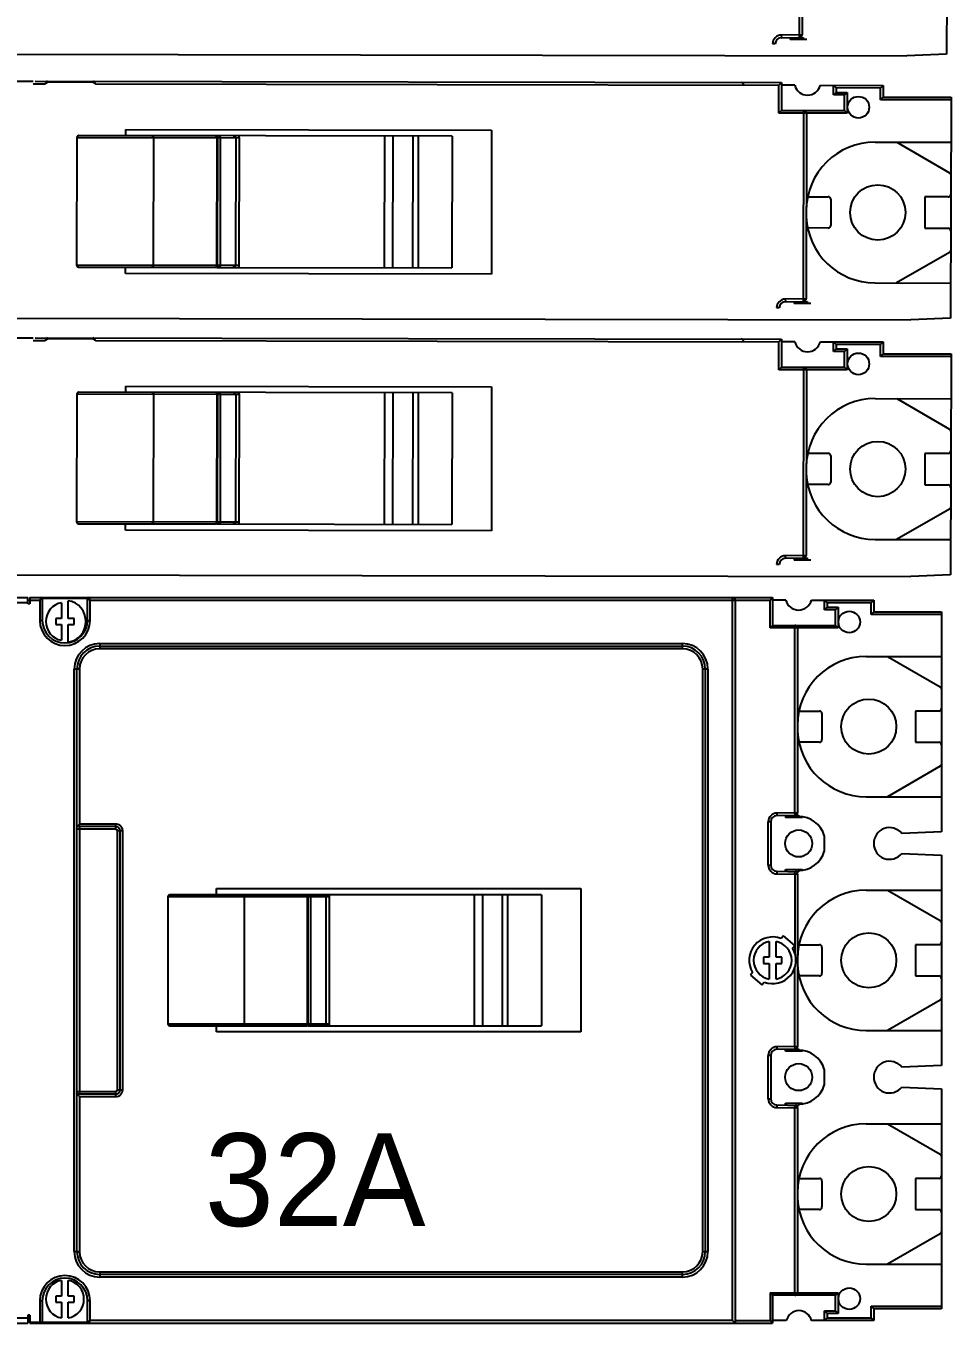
# Model space of a CAD drawing. Extents: x -4780 to 4154, y -1673 to 3208.
# Drawn here: x 3151.5 to 3275.3, y 2276.9 to 2450.5 of the extents above; entities that cross this region are included whole.
import ezdxf

# ---------------------------------------------------------------- set-up
doc = ezdxf.new("R2010")
doc.units = 0
doc.header["$MEASUREMENT"] = 0
doc.layers.add('Unifilar', color=255, linetype='Continuous')
doc.styles.add('PADRÃO', font='', dxfattribs={"height": 0.2})
doc.styles.get('PADRÃO').set_extended_font_data('AvantGarde Bk BT')

msp = doc.modelspace()

# ---------------------------------------------------------------- linework, layer by layer
at = {"color": 7, "linetype": 'Continuous'}
for p, q in [((3274.776, 2476.329), (3274.722, 2446.752)), ((3255.032, 2449.352), (3255.079, 2474.549)), ((3255.427, 2474.199), (3255.381, 2449.351)), ((3251.782, 2448.129), (3251.433, 2448.129)), ((3255.032, 2449.352), (3252.602, 2449.314)), ((3252.602, 2449.314), (3252.607, 2448.965)), ((3252.607, 2448.965), (3255.52, 2449.011)), ((3253.774, 2448.983), (3253.774, 2448.711)), ((3256.02, 2448.707), (3253.774, 2448.711)), ((3255.032, 2449.352), (3255.381, 2449.351)), ((3255.038, 2449.003), (3255.032, 2449.352)), ((3255.52, 2449.011), (3255.52, 2448.838)), ((3274.722, 2446.752), (3269.384, 2446.542)), ((3119.996, 2443.199), (3152.471, 2443.139)), ((3152.47, 2442.79), (3154.076, 2442.787)), ((3152.75, 2443.139), (3252.619, 2442.954)), ((3154.287, 2443.136), (3154.076, 2442.787)), ((3154.426, 2442.996), (3154.076, 2442.787)), ((3160.502, 2442.985), (3154.426, 2442.996)), ((3160.851, 2442.774), (3160.642, 2443.124)), ((3160.851, 2442.774), (3252.269, 2442.605)), ((3252.269, 2442.605), (3252.619, 2442.954)), ((3252.619, 2442.954), (3252.612, 2439.218)), ((3252.262, 2438.869), (3252.269, 2442.605)), ((3254.388, 2442.601), (3252.618, 2442.605)), ((3257.832, 2442.595), (3266.237, 2442.58)), ((3259.6, 2441.3), (3259.602, 2442.592)), ((3259.95, 2441.648), (3259.6, 2441.3)), ((3261.067, 2441.297), (3259.6, 2441.3)), ((3259.602, 2442.592), (3259.951, 2442.242)), ((3259.951, 2442.242), (3259.95, 2441.648)), ((3259.95, 2441.648), (3261.416, 2441.646)), ((3265.887, 2442.231), (3259.951, 2442.242)), ((3261.063, 2439.202), (3261.067, 2441.297)), ((3261.416, 2441.646), (3261.067, 2441.297)), ((3261.416, 2441.646), (3261.411, 2438.852)), ((3265.884, 2440.66), (3265.887, 2442.231)), ((3265.884, 2440.66), (3266.234, 2441.008)), ((3265.887, 2442.231), (3266.237, 2442.58)), ((3266.237, 2442.58), (3266.234, 2441.008)), ((3266.234, 2441.008), (3275.313, 2440.991)), ((3275.313, 2440.991), (3275.258, 2411.415)), ((3252.262, 2438.869), (3252.612, 2439.218)), ((3252.612, 2439.218), (3261.063, 2439.202)), ((3255.569, 2414.015), (3255.615, 2439.212)), ((3261.411, 2438.852), (3261.063, 2439.202)), ((3275.312, 2440.642), (3265.884, 2440.66)), ((3261.411, 2438.852), (3252.262, 2438.869)), ((3255.964, 2438.862), (3255.918, 2414.014)), ((3208.553, 2435.766), (3158.606, 2435.858)), ((3164.889, 2435.846), (3164.89, 2436.685)), ((3164.89, 2436.685), (3213.842, 2436.594)), ((3177.005, 2435.761), (3177.005, 2435.82)), ((3199.499, 2435.782), (3199.466, 2418.183)), ((3200.633, 2418.181), (3200.666, 2435.78)), ((3203.299, 2435.775), (3203.266, 2418.176)), ((3204.034, 2418.175), (3204.066, 2435.774)), ((3208.553, 2435.766), (3208.52, 2418.166)), ((3213.842, 2436.594), (3213.806, 2417.319)), ((3158.326, 2435.579), (3158.295, 2418.539)), ((3177.096, 2435.545), (3158.326, 2435.579)), ((3168.597, 2418.52), (3168.629, 2435.56)), ((3177.065, 2418.504), (3177.096, 2435.545)), ((3177.16, 2418.504), (3177.191, 2435.544)), ((3180.085, 2435.539), (3177.191, 2435.544)), ((3177.541, 2418.503), (3177.572, 2435.544)), ((3179.592, 2435.54), (3179.56, 2418.499)), ((3180.054, 2418.498), (3180.085, 2435.539)), ((3265.176, 2435.004), (3275.302, 2434.985)), ((3268.044, 2434.999), (3275.12, 2430.896)), ((3256.157, 2427.688), (3258.876, 2427.683)), ((3259.225, 2427.333), (3259.218, 2423.841)), ((3271.796, 2427.659), (3271.789, 2423.468)), ((3274.939, 2427.653), (3271.796, 2427.659)), ((3258.869, 2423.492), (3256.166, 2423.497)), ((3271.789, 2423.468), (3274.931, 2423.463)), ((3275.1, 2420.219), (3268.009, 2416.142)), ((3158.295, 2418.539), (3177.065, 2418.504)), ((3177.16, 2418.504), (3180.054, 2418.498)), ((3158.574, 2418.259), (3176.973, 2418.225)), ((3164.855, 2417.409), (3164.856, 2418.247)), ((3213.806, 2417.319), (3164.855, 2417.409)), ((3176.973, 2418.229), (3176.973, 2418.288)), ((3177.058, 2418.225), (3208.52, 2418.166)), ((3265.14, 2416.148), (3275.267, 2416.129)), ((3255.569, 2414.015), (3253.138, 2413.977)), ((3253.138, 2413.977), (3253.144, 2413.628)), ((3253.144, 2413.628), (3256.057, 2413.673)), ((3254.311, 2413.646), (3254.31, 2413.374)), ((3256.557, 2413.37), (3254.31, 2413.374)), ((3255.569, 2414.015), (3255.918, 2414.014)), ((3255.574, 2413.666), (3255.569, 2414.015)), ((3256.057, 2413.673), (3256.057, 2413.501)), ((3252.319, 2412.791), (3251.97, 2412.792)), ((3275.258, 2411.415), (3269.92, 2411.205)), ((3119.996, 2408.857), (3152.471, 2408.797)), ((3152.47, 2408.448), (3154.076, 2408.445)), ((3152.75, 2408.797), (3252.619, 2408.612)), ((3154.287, 2408.794), (3154.076, 2408.445)), ((3154.426, 2408.654), (3154.076, 2408.445)), ((3160.502, 2408.643), (3154.426, 2408.654)), ((3160.851, 2408.432), (3160.642, 2408.782)), ((3160.851, 2408.432), (3252.269, 2408.263)), ((3252.262, 2404.527), (3252.269, 2408.263)), ((3252.269, 2408.263), (3252.619, 2408.612)), ((3252.619, 2408.612), (3252.612, 2404.875)), ((3254.388, 2408.259), (3252.618, 2408.263)), ((3257.832, 2408.253), (3266.237, 2408.237)), ((3259.6, 2406.958), (3259.602, 2408.25)), ((3259.602, 2408.25), (3259.951, 2407.9)), ((3265.887, 2407.889), (3266.237, 2408.237)), ((3266.237, 2408.237), (3266.234, 2406.666)), ((3259.95, 2407.306), (3259.6, 2406.958)), ((3261.067, 2406.955), (3259.6, 2406.958)), ((3259.951, 2407.9), (3259.95, 2407.306)), ((3259.95, 2407.306), (3261.416, 2407.304)), ((3265.887, 2407.889), (3259.951, 2407.9)), ((3261.063, 2404.86), (3261.067, 2406.955)), ((3261.416, 2407.304), (3261.067, 2406.955)), ((3261.416, 2407.304), (3261.411, 2404.51)), ((3265.884, 2406.318), (3265.887, 2407.889)), ((3265.884, 2406.318), (3266.234, 2406.666)), ((3275.312, 2406.3), (3265.884, 2406.318)), ((3266.234, 2406.666), (3275.313, 2406.649)), ((3275.313, 2406.649), (3275.258, 2377.073)), ((3252.262, 2404.527), (3252.612, 2404.875)), ((3261.411, 2404.51), (3252.262, 2404.527)), ((3252.612, 2404.875), (3261.063, 2404.86)), ((3255.569, 2379.673), (3255.615, 2404.87)), ((3255.964, 2404.52), (3255.918, 2379.672)), ((3261.411, 2404.51), (3261.063, 2404.86)), ((3158.326, 2401.237), (3158.295, 2384.197)), ((3177.096, 2401.202), (3158.326, 2401.237)), ((3208.553, 2401.424), (3158.606, 2401.516)), ((3164.889, 2401.504), (3164.89, 2402.342)), ((3164.89, 2402.342), (3213.842, 2402.252)), ((3168.597, 2384.178), (3168.629, 2401.218)), ((3177.005, 2401.419), (3177.005, 2401.477)), ((3177.065, 2384.162), (3177.096, 2401.202)), ((3177.16, 2384.162), (3177.191, 2401.202)), ((3180.085, 2401.197), (3177.191, 2401.202)), ((3177.541, 2384.161), (3177.572, 2401.202)), ((3179.592, 2401.198), (3179.56, 2384.157)), ((3180.054, 2384.156), (3180.085, 2401.197)), ((3199.499, 2401.44), (3199.466, 2383.841)), ((3200.633, 2383.839), (3200.666, 2401.438)), ((3203.299, 2401.433), (3203.266, 2383.834)), ((3204.034, 2383.833), (3204.066, 2401.432)), ((3208.553, 2401.424), (3208.52, 2383.824)), ((3213.842, 2402.252), (3213.806, 2382.976)), ((3265.176, 2400.662), (3275.302, 2400.643)), ((3268.044, 2400.657), (3275.12, 2396.554)), ((3256.157, 2393.346), (3258.876, 2393.34)), ((3259.225, 2392.991), (3259.218, 2389.499)), ((3271.796, 2393.317), (3271.789, 2389.126)), ((3274.939, 2393.311), (3271.796, 2393.317)), ((3258.869, 2389.15), (3256.166, 2389.155)), ((3271.789, 2389.126), (3274.931, 2389.12)), ((3275.1, 2385.877), (3268.009, 2381.8)), ((3158.295, 2384.197), (3177.065, 2384.162)), ((3158.574, 2383.917), (3176.973, 2383.883)), ((3164.855, 2383.067), (3164.856, 2383.905)), ((3176.973, 2383.887), (3176.973, 2383.946)), ((3177.058, 2383.883), (3208.52, 2383.824)), ((3177.16, 2384.162), (3180.054, 2384.156)), ((3213.806, 2382.976), (3164.855, 2383.067)), ((3265.14, 2381.806), (3275.267, 2381.787)), ((3252.319, 2378.449), (3251.97, 2378.45)), ((3255.569, 2379.673), (3253.138, 2379.635)), ((3253.138, 2379.635), (3253.144, 2379.286)), ((3253.144, 2379.286), (3256.057, 2379.331)), ((3254.311, 2379.304), (3254.31, 2379.032)), ((3256.557, 2379.028), (3254.31, 2379.032)), ((3255.569, 2379.673), (3255.918, 2379.672)), ((3255.574, 2379.324), (3255.569, 2379.673)), ((3256.057, 2379.331), (3256.057, 2379.159)), ((3275.258, 2377.073), (3269.92, 2376.863)), ((3119.451, 2374.031), (3151.77, 2374.031)), ((3151.77, 2373.335), (3148.614, 2373.335)), ((3151.77, 2373.196), (3151.77, 2374.031)), ((3151.77, 2373.683), (3153.369, 2373.683)), ((3152.048, 2373.196), (3151.77, 2373.196)), ((3152.048, 2374.031), (3251.44, 2374.031)), ((3152.048, 2374.031), (3152.048, 2373.196)), ((3153.577, 2374.031), (3153.369, 2373.683)), ((3153.716, 2373.892), (3153.369, 2373.683)), ((3153.369, 2373.683), (3153.369, 2370.981)), ((3159.763, 2373.892), (3153.716, 2373.892)), ((3153.716, 2373.892), (3153.716, 2370.981)), ((3156.288, 2373.345), (3156.288, 2371.25)), ((3157.192, 2371.25), (3157.192, 2373.612)), ((3159.763, 2370.981), (3159.763, 2373.892)), ((3160.111, 2373.683), (3159.902, 2374.031)), ((3160.111, 2373.683), (3251.093, 2373.683)), ((3160.111, 2370.981), (3160.111, 2373.683)), ((3246.089, 2277.28), (3246.089, 2374.031)), ((3246.436, 2373.683), (3246.436, 2276.932)), ((3251.093, 2373.683), (3251.44, 2374.031)), ((3251.093, 2369.964), (3251.093, 2373.683)), ((3251.44, 2374.031), (3251.44, 2370.312)), ((3253.202, 2373.683), (3251.44, 2373.683)), ((3256.63, 2373.683), (3264.994, 2373.683)), ((3258.391, 2373.683), (3258.738, 2373.335)), ((3258.391, 2372.397), (3258.391, 2373.683)), ((3264.646, 2373.335), (3258.738, 2373.335)), ((3258.738, 2373.335), (3258.738, 2372.745)), ((3264.646, 2373.335), (3264.994, 2373.683)), ((3264.646, 2371.772), (3264.646, 2373.335)), ((3264.994, 2373.683), (3264.994, 2372.119)), ((3258.738, 2372.745), (3258.391, 2372.397)), ((3259.851, 2372.397), (3258.391, 2372.397)), ((3258.738, 2372.745), (3260.198, 2372.745)), ((3260.198, 2372.745), (3259.851, 2372.397)), ((3259.851, 2370.312), (3259.851, 2372.397)), ((3260.198, 2372.745), (3260.198, 2369.964)), ((3264.646, 2371.772), (3264.994, 2372.119)), ((3274.03, 2371.772), (3264.646, 2371.772)), ((3264.994, 2372.119), (3274.03, 2372.119)), ((3274.03, 2372.119), (3274.03, 2342.684)), ((3153.369, 2370.981), (3153.716, 2370.981)), ((3156.288, 2371.25), (3155.524, 2371.25)), ((3155.524, 2371.25), (3155.524, 2370.416)), ((3155.524, 2370.416), (3156.288, 2370.416)), ((3156.288, 2370.416), (3156.288, 2368.322)), ((3157.956, 2371.25), (3157.192, 2371.25)), ((3157.192, 2370.416), (3157.956, 2370.416)), ((3157.192, 2368.055), (3157.192, 2370.416)), ((3157.956, 2370.416), (3157.956, 2371.25)), ((3159.763, 2370.981), (3160.111, 2370.981)), ((3251.093, 2369.964), (3251.44, 2370.312)), ((3260.198, 2369.964), (3251.093, 2369.964)), ((3251.44, 2370.312), (3259.851, 2370.312)), ((3254.429, 2345.235), (3254.429, 2370.312)), ((3254.777, 2369.964), (3254.777, 2345.235)), ((3260.198, 2369.964), (3259.851, 2370.312)), ((3161.4, 2367.873), (3239.378, 2367.873)), ((3161.4, 2367.873), (3161.4, 2367.178)), ((3161.4, 2367.526), (3239.378, 2367.526)), ((3239.378, 2367.178), (3161.4, 2367.178)), ((3239.378, 2367.178), (3239.378, 2367.873)), ((3263.952, 2366.142), (3274.03, 2366.142)), ((3266.806, 2366.142), (3273.856, 2362.072)), ((3158.692, 2364.47), (3157.997, 2364.47)), ((3157.997, 2286.493), (3157.997, 2364.47)), ((3158.345, 2307.657), (3158.345, 2364.47)), ((3158.692, 2364.47), (3158.692, 2343.718)), ((3242.781, 2364.47), (3242.086, 2364.47)), ((3242.086, 2286.493), (3242.086, 2364.47)), ((3242.433, 2364.47), (3242.433, 2286.493)), ((3242.781, 2364.47), (3242.781, 2286.493)), ((3254.989, 2358.844), (3257.696, 2358.844)), ((3258.043, 2358.496), (3258.043, 2355.021)), ((3273.682, 2358.844), (3270.554, 2358.844)), ((3270.554, 2358.844), (3270.554, 2354.673)), ((3257.696, 2354.673), (3255.006, 2354.673)), ((3270.554, 2354.673), (3273.682, 2354.673)), ((3273.856, 2351.445), (3266.806, 2347.375)), ((3263.951, 2347.375), (3274.03, 2347.375)), ((3158.692, 2343.718), (3158.345, 2343.371)), ((3163.567, 2343.718), (3158.692, 2343.718)), ((3163.567, 2343.023), (3163.567, 2343.718)), ((3251.197, 2344.012), (3250.85, 2344.012)), ((3250.85, 2338.228), (3250.85, 2344.012)), ((3251.197, 2344.012), (3251.197, 2338.228)), ((3254.429, 2345.235), (3252.011, 2345.193)), ((3252.011, 2345.193), (3252.017, 2344.846)), ((3252.017, 2344.846), (3254.916, 2344.896)), ((3253.178, 2344.866), (3253.178, 2344.595)), ((3255.414, 2344.595), (3253.178, 2344.595)), ((3254.429, 2345.235), (3254.777, 2345.235)), ((3254.435, 2344.888), (3254.429, 2345.235)), ((3254.916, 2344.896), (3254.916, 2344.724)), ((3163.567, 2343.371), (3158.345, 2343.371)), ((3163.567, 2343.023), (3158.345, 2343.023)), ((3158.692, 2343.371), (3158.692, 2307.592)), ((3163.773, 2308.147), (3163.773, 2342.811)), ((3164.468, 2342.811), (3163.773, 2342.811)), ((3164.12, 2308.147), (3164.12, 2342.813)), ((3164.468, 2308.147), (3164.468, 2342.811)), ((3258.356, 2342.195), (3258.356, 2340.045)), ((3274.03, 2342.684), (3268.717, 2342.465)), ((3268.717, 2339.775), (3274.03, 2339.556)), ((3274.03, 2339.556), (3274.03, 2311.407)), ((3250.85, 2338.228), (3251.197, 2338.228)), ((3252.017, 2337.394), (3252.011, 2337.047)), ((3252.011, 2337.047), (3254.429, 2337.005)), ((3252.017, 2337.394), (3254.916, 2337.344)), ((3253.178, 2337.645), (3255.414, 2337.645)), ((3253.178, 2337.374), (3253.178, 2337.645)), ((3254.429, 2337.005), (3254.435, 2337.352)), ((3254.777, 2337.005), (3254.429, 2337.005)), ((3254.429, 2337.005), (3254.429, 2326.403)), ((3254.777, 2337.005), (3254.777, 2313.958)), ((3254.916, 2337.515), (3254.916, 2337.344)), ((3177.036, 2335.073), (3225.754, 2335.073)), ((3177.036, 2334.239), (3177.036, 2335.073)), ((3225.754, 2335.073), (3225.754, 2315.89)), ((3170.505, 2333.961), (3170.505, 2317.002)), ((3189.185, 2333.961), (3170.505, 2333.961)), ((3220.491, 2334.239), (3170.783, 2334.239)), ((3180.758, 2317.002), (3180.758, 2333.961)), ((3189.094, 2334.176), (3189.094, 2334.234)), ((3189.185, 2317.002), (3189.185, 2333.961)), ((3192.16, 2333.961), (3189.28, 2333.961)), ((3189.28, 2317.002), (3189.28, 2333.961)), ((3189.659, 2317.002), (3189.659, 2333.961)), ((3191.669, 2333.961), (3191.669, 2317.002)), ((3192.16, 2317.002), (3192.16, 2333.961)), ((3211.48, 2334.239), (3211.48, 2316.724)), ((3212.642, 2316.724), (3212.642, 2334.239)), ((3215.262, 2334.239), (3215.262, 2316.724)), ((3216.026, 2316.724), (3216.026, 2334.239)), ((3220.491, 2334.239), (3220.491, 2316.724)), ((3263.952, 2334.864), (3274.03, 2334.864)), ((3266.806, 2334.864), (3273.856, 2330.795)), ((3252.88, 2328.765), (3252.572, 2328.397)), ((3254.427, 2327.47), (3252.88, 2328.765)), ((3250.989, 2327.993), (3250.989, 2325.898)), ((3251.892, 2325.898), (3251.892, 2327.993)), ((3254.116, 2327.102), (3254.427, 2327.47)), ((3254.989, 2327.566), (3257.696, 2327.566)), ((3258.043, 2327.219), (3258.043, 2323.744)), ((3273.682, 2327.566), (3270.554, 2327.566)), ((3270.554, 2327.566), (3270.554, 2323.396)), ((3250.989, 2325.898), (3250.224, 2325.898)), ((3250.224, 2325.898), (3250.224, 2325.064)), ((3250.224, 2325.064), (3250.989, 2325.064)), ((3250.989, 2325.064), (3250.989, 2322.97)), ((3252.657, 2325.898), (3251.892, 2325.898)), ((3251.892, 2325.064), (3252.657, 2325.064)), ((3251.892, 2322.97), (3251.892, 2325.064)), ((3252.657, 2325.064), (3252.657, 2325.898)), ((3248.765, 2323.861), (3248.457, 2323.494)), ((3248.457, 2323.494), (3250.001, 2322.198)), ((3254.429, 2313.958), (3254.429, 2324.559)), ((3257.696, 2323.396), (3255.006, 2323.396)), ((3270.554, 2323.396), (3273.682, 2323.396)), ((3250.001, 2322.198), (3250.309, 2322.565)), ((3273.856, 2320.168), (3266.806, 2316.098)), ((3170.505, 2317.002), (3189.185, 2317.002)), ((3170.783, 2316.724), (3189.094, 2316.724)), ((3177.036, 2315.89), (3177.036, 2316.724)), ((3189.094, 2316.728), (3189.094, 2316.787)), ((3189.179, 2316.724), (3220.491, 2316.724)), ((3189.28, 2317.002), (3192.16, 2317.002)), ((3263.951, 2316.098), (3274.03, 2316.098)), ((3225.754, 2315.89), (3177.036, 2315.89)), ((3251.197, 2312.734), (3250.85, 2312.734)), ((3250.85, 2306.951), (3250.85, 2312.734)), ((3251.197, 2312.734), (3251.197, 2306.951)), ((3254.429, 2313.958), (3252.011, 2313.916)), ((3252.011, 2313.916), (3252.017, 2313.568)), ((3252.017, 2313.568), (3254.916, 2313.619)), ((3253.178, 2313.318), (3253.178, 2313.589)), ((3255.414, 2313.318), (3253.178, 2313.318)), ((3254.429, 2313.958), (3254.777, 2313.958)), ((3254.435, 2313.611), (3254.429, 2313.958)), ((3254.916, 2313.619), (3254.916, 2313.447)), ((3258.356, 2310.917), (3258.356, 2308.768)), ((3274.03, 2311.407), (3268.717, 2311.188)), ((3158.345, 2307.939), (3163.563, 2307.939)), ((3158.345, 2286.493), (3158.345, 2307.592)), ((3158.345, 2307.592), (3163.564, 2307.592)), ((3158.692, 2307.244), (3158.345, 2307.592)), ((3158.692, 2307.244), (3158.692, 2286.493)), ((3158.692, 2307.244), (3163.563, 2307.244)), ((3163.563, 2307.244), (3163.563, 2307.939)), ((3163.773, 2308.147), (3164.468, 2308.147)), ((3268.717, 2308.497), (3274.03, 2308.279)), ((3274.03, 2308.279), (3274.03, 2278.843)), ((3250.85, 2306.951), (3251.197, 2306.951)), ((3252.017, 2306.117), (3252.011, 2305.77)), ((3252.011, 2305.77), (3254.429, 2305.727)), ((3252.017, 2306.117), (3254.916, 2306.066)), ((3253.178, 2306.367), (3255.414, 2306.367)), ((3253.178, 2306.097), (3253.178, 2306.367)), ((3254.429, 2305.727), (3254.435, 2306.075)), ((3254.777, 2305.727), (3254.429, 2305.727)), ((3254.429, 2280.651), (3254.429, 2305.727)), ((3254.777, 2305.727), (3254.777, 2280.998)), ((3254.916, 2306.238), (3254.916, 2306.066)), ((3263.952, 2303.587), (3274.03, 2303.587)), ((3266.806, 2303.587), (3273.856, 2299.517)), ((3254.989, 2296.289), (3257.696, 2296.289)), ((3258.043, 2295.942), (3258.043, 2292.466)), ((3273.682, 2296.289), (3270.554, 2296.289)), ((3270.554, 2296.289), (3270.554, 2292.119)), ((3257.696, 2292.119), (3255.006, 2292.119)), ((3270.554, 2292.119), (3273.682, 2292.119)), ((3273.856, 2288.891), (3266.806, 2284.821)), ((3157.997, 2286.493), (3158.692, 2286.493)), ((3242.086, 2286.493), (3242.781, 2286.493)), ((3263.951, 2284.821), (3274.03, 2284.821)), ((3161.4, 2283.785), (3161.4, 2283.09)), ((3161.4, 2283.785), (3239.378, 2283.785)), ((3239.378, 2283.437), (3161.4, 2283.437)), ((3239.378, 2283.09), (3161.4, 2283.09)), ((3239.378, 2283.09), (3239.378, 2283.785)), ((3156.288, 2282.641), (3156.288, 2280.546)), ((3157.192, 2280.546), (3157.192, 2282.641)), ((3153.369, 2279.913), (3153.369, 2276.932)), ((3153.716, 2279.913), (3153.369, 2279.913)), ((3153.716, 2279.913), (3153.716, 2277.071)), ((3155.524, 2280.546), (3155.524, 2279.712)), ((3156.288, 2280.546), (3155.524, 2280.546)), ((3155.524, 2279.712), (3156.288, 2279.712)), ((3156.288, 2279.712), (3156.288, 2277.618)), ((3157.956, 2280.546), (3157.192, 2280.546)), ((3157.192, 2277.618), (3157.192, 2279.712)), ((3157.192, 2279.712), (3157.956, 2279.712)), ((3157.956, 2279.712), (3157.956, 2280.546)), ((3159.763, 2277.071), (3159.763, 2279.913)), ((3160.111, 2279.913), (3159.763, 2279.913)), ((3160.111, 2277.28), (3160.111, 2279.913)), ((3251.093, 2280.998), (3251.44, 2280.651)), ((3251.093, 2280.998), (3260.198, 2280.998)), ((3251.093, 2280.998), (3251.093, 2277.28)), ((3259.851, 2280.651), (3251.44, 2280.651)), ((3251.44, 2280.651), (3251.44, 2276.932)), ((3260.198, 2280.998), (3259.851, 2280.651)), ((3259.851, 2278.565), (3259.851, 2280.651)), ((3260.198, 2280.998), (3260.198, 2278.218)), ((3151.77, 2277.975), (3151.77, 2276.932)), ((3152.048, 2277.975), (3151.77, 2277.975)), ((3152.048, 2277.975), (3152.048, 2276.932)), ((3258.738, 2278.218), (3258.391, 2278.565)), ((3258.391, 2278.565), (3259.851, 2278.565)), ((3258.391, 2277.28), (3258.391, 2278.565)), ((3260.198, 2278.218), (3258.738, 2278.218)), ((3258.738, 2278.218), (3258.738, 2277.627)), ((3260.198, 2278.218), (3259.851, 2278.565)), ((3264.646, 2279.191), (3264.994, 2278.843)), ((3264.646, 2279.191), (3274.03, 2279.191)), ((3264.646, 2277.627), (3264.646, 2279.191)), ((3274.03, 2278.843), (3264.994, 2278.843)), ((3264.994, 2278.843), (3264.994, 2277.28)), ((3119.729, 2276.932), (3151.77, 2276.932)), ((3148.614, 2277.627), (3151.77, 2277.627)), ((3152.048, 2277.28), (3151.77, 2277.28)), ((3152.048, 2277.071), (3159.763, 2277.071)), ((3152.048, 2276.932), (3251.44, 2276.932)), ((3159.763, 2277.071), (3160.111, 2277.28)), ((3159.902, 2276.932), (3160.111, 2277.28)), ((3246.089, 2277.28), (3160.111, 2277.28)), ((3246.089, 2277.28), (3246.436, 2276.932)), ((3246.436, 2277.28), (3251.093, 2277.28)), ((3251.44, 2276.932), (3251.093, 2277.28)), ((3253.271, 2277.28), (3251.44, 2277.28)), ((3264.994, 2277.28), (3256.63, 2277.28)), ((3258.738, 2277.627), (3258.391, 2277.28)), ((3258.738, 2277.627), (3264.646, 2277.627)), ((3264.994, 2277.28), (3264.646, 2277.627))]:
    msp.add_line(p, q, dxfattribs=at)
for p, q in [((3102.041, 2446.852), (3269.384, 2446.542)), ((3102.577, 2411.514), (3269.92, 2411.205)), ((3102.577, 2377.172), (3269.92, 2376.863))]:
    msp.add_line(p, q)
for centre, radius in [((3262.914, 2439.652), 1.449), ((3265.507, 2425.575), 3.701), ((3262.914, 2405.31), 1.449), ((3265.507, 2391.233), 3.701), ((3261.692, 2370.764), 1.442), ((3264.299, 2356.759), 3.684), ((3254.916, 2341.12), 1.807), ((3264.299, 2325.481), 3.684), ((3254.916, 2309.843), 1.807), ((3264.299, 2294.204), 3.684), ((3261.692, 2280.199), 1.442)]:
    msp.add_circle(centre, radius, dxfattribs=at)
for centre, radius, start, end in [((3252.62, 2448.127), 1.187, 90.89404, 179.89404), ((3252.62, 2448.127), 0.838, 90.89404, 179.89404), ((3255.032, 2449.352), 0.349, 270.89404, 359.89404), ((3154.286, 2442.996), 0.14, 359.89404, 89.89404), ((3160.642, 2442.984), 0.14, 89.89404, 179.89404), ((3247.241, 2442.615), 0.349, 359.89404, 89.89404), ((3256.111, 2443.052), 1.781, 194.66181, 345.12626), ((3255.615, 2438.863), 0.349, 359.89404, 89.89404), ((3158.605, 2435.579), 0.279, 89.89404, 179.89404), ((3176.834, 2435.575), 0.253, 46.94378, 54.69998), ((3265.158, 2425.785), 9.219, 89.89404, 179.89404), ((3274.945, 2430.594), 0.349, 359.89404, 59.89404), ((3258.876, 2427.333), 0.349, 359.89404, 89.89404), ((3274.94, 2428.002), 0.349, 269.89404, 359.89404), ((3265.158, 2425.375), 9.228, 182.4401, 269.89404), ((3258.869, 2423.842), 0.349, 269.89404, 359.89404), ((3274.931, 2423.113), 0.349, 359.89404, 89.89404), ((3274.926, 2420.521), 0.349, 299.89404, 359.89404), ((3158.574, 2418.538), 0.279, 179.89404, 269.89404), ((3253.157, 2412.79), 1.187, 90.89404, 179.89404), ((3253.157, 2412.79), 0.838, 90.89404, 179.89404), ((3255.569, 2414.015), 0.349, 270.89404, 359.89404), ((3154.286, 2408.654), 0.14, 359.89404, 89.89404), ((3160.642, 2408.642), 0.14, 89.89404, 179.89404), ((3247.241, 2408.273), 0.349, 359.89404, 89.89404), ((3256.111, 2408.71), 1.781, 194.66181, 345.12626), ((3255.615, 2404.521), 0.349, 359.89404, 89.89404), ((3158.605, 2401.237), 0.279, 89.89404, 179.89404), ((3176.834, 2401.232), 0.253, 46.94378, 54.69998), ((3265.158, 2391.443), 9.219, 89.89404, 179.89404), ((3274.945, 2396.252), 0.349, 359.89404, 59.89404), ((3258.876, 2392.991), 0.349, 359.89404, 89.89404), ((3274.94, 2393.66), 0.349, 269.89404, 359.89404), ((3265.158, 2391.033), 9.228, 182.4401, 269.89404), ((3258.869, 2389.499), 0.349, 269.89404, 359.89404), ((3274.931, 2388.771), 0.349, 359.89404, 89.89404), ((3274.926, 2386.179), 0.349, 299.89404, 359.89404), ((3158.574, 2384.196), 0.279, 179.89404, 269.89404), ((3253.157, 2378.448), 1.187, 90.89404, 179.89404), ((3253.157, 2378.448), 0.838, 90.89404, 179.89404), ((3255.569, 2379.673), 0.349, 270.89404, 359.89404), ((3153.577, 2373.892), 0.139, 0, 90), ((3156.74, 2370.833), 2.552, 100.19797, 259.80203), ((3156.74, 2370.833), 2.815, 279.23556, 80.76444), ((3159.902, 2373.892), 0.139, 90, 180), ((3246.089, 2373.683), 0.348, 0, 90), ((3254.916, 2374.135), 1.772, 194.76778, 345.23222), ((3156.74, 2370.981), 3.371, 180, 360), ((3156.74, 2370.981), 3.023, 180, 360), ((3254.429, 2369.964), 0.348, 0, 90), ((3161.4, 2364.47), 3.403, 90, 180), ((3161.4, 2364.47), 3.055, 90, 180), ((3161.4, 2364.47), 2.708, 90, 180), ((3239.378, 2364.47), 3.403, 0, 90), ((3239.378, 2364.47), 3.055, 360, 90), ((3239.378, 2364.47), 2.708, 0, 90), ((3263.951, 2356.967), 9.175, 90, 180), ((3273.682, 2361.771), 0.348, 0, 60), ((3257.696, 2358.496), 0.348, 0, 90), ((3273.682, 2359.191), 0.348, 270, 0), ((3263.951, 2356.559), 9.184, 182.54606, 270), ((3257.696, 2355.021), 0.348, 270, 0), ((3273.682, 2354.326), 0.348, 0, 90), ((3273.682, 2351.746), 0.348, 300, 0), ((3163.571, 2342.851), 0.867, 82.69134, 90.21121), ((3252.031, 2344.012), 1.182, 91, 180), ((3252.031, 2344.012), 0.834, 91, 180), ((3254.429, 2345.235), 0.348, 271, 0), ((3254.916, 2341.12), 3.604, 17.34739, 90), ((3267.079, 2341.12), 2.12, 39.38771, 320.61229), ((3254.916, 2341.12), 3.604, 270, 342.65261), ((3252.031, 2338.228), 1.182, 180, 269), ((3252.031, 2338.228), 0.834, 180, 269), ((3254.429, 2337.005), 0.348, 0, 89), ((3170.783, 2333.961), 0.278, 90, 180), ((3188.924, 2333.99), 0.252, 47.04974, 54.80595), ((3263.951, 2325.69), 9.175, 90, 180), ((3273.682, 2330.494), 0.348, 0, 60), ((3251.44, 2325.481), 3.128, 68.79737, 211.20263), ((3251.44, 2325.481), 2.552, 100.19797, 259.80203), ((3251.44, 2325.481), 3.128, 248.79737, 31.20263), ((3251.44, 2325.481), 2.552, 280.19797, 79.80203), ((3257.696, 2327.219), 0.348, 0, 90), ((3273.682, 2327.914), 0.348, 270, 0), ((3263.951, 2325.282), 9.184, 182.54606, 270), ((3257.696, 2323.744), 0.348, 270, 0), ((3273.682, 2323.049), 0.348, 0, 90), ((3273.682, 2320.469), 0.348, 300, 0), ((3170.783, 2317.002), 0.278, 180, 270), ((3252.031, 2312.734), 1.182, 91, 180), ((3252.031, 2312.734), 0.834, 91, 180), ((3254.429, 2313.958), 0.348, 271, 0), ((3254.916, 2309.843), 3.604, 17.34739, 90), ((3267.079, 2309.843), 2.12, 39.38771, 320.61229), ((3254.916, 2309.843), 3.604, 270, 342.65261), ((3252.031, 2306.951), 1.182, 180, 269), ((3252.031, 2306.951), 0.834, 180, 269), ((3254.429, 2305.727), 0.348, 0, 89), ((3263.951, 2294.413), 9.175, 90, 180), ((3273.682, 2299.216), 0.348, 0, 60), ((3257.696, 2295.942), 0.348, 0, 90), ((3273.682, 2296.637), 0.348, 270, 0), ((3263.951, 2294.005), 9.184, 182.54606, 270), ((3257.696, 2292.466), 0.348, 270, 0), ((3273.682, 2291.771), 0.348, 0, 90), ((3273.682, 2289.192), 0.348, 300, 0), ((3161.4, 2286.493), 3.403, 180, 270), ((3161.4, 2286.493), 3.055, 180, 270), ((3161.4, 2286.493), 2.708, 180, 270), ((3239.378, 2286.493), 3.403, 270, 360), ((3239.378, 2286.493), 3.055, 270, 0), ((3239.378, 2286.493), 2.708, 270, 360), ((3156.74, 2279.913), 3.371, 0, 180), ((3156.74, 2279.913), 3.023, 360, 180), ((3156.74, 2280.129), 2.552, 100.19797, 259.80203), ((3156.74, 2280.129), 2.552, 280.19797, 79.80203), ((3254.429, 2280.998), 0.348, 270, 0), ((3254.985, 2276.828), 1.772, 91.12352, 165.23222), ((3254.916, 2276.828), 1.772, 14.76778, 88.87648), ((3153.577, 2277.071), 0.139, 270, 0), ((3159.902, 2277.071), 0.139, 180, 270)]:
    msp.add_arc(centre, radius, start, end, dxfattribs=at)
for points, knots in [([(3160.522, 2442.973), (3160.517, 2442.976), (3160.51, 2442.979), (3160.505, 2442.984), (3160.502, 2442.984), (3160.502, 2442.985)], [0, 0, 0, 0, 0.7420272, 0.9336705, 1, 1, 1, 1]), ([(3160.851, 2442.774), (3160.786, 2442.815), (3160.676, 2442.879), (3160.566, 2442.946), (3160.522, 2442.973)], [0, 0, 0, 0, 0.5929043, 1, 1, 1, 1]), ([(3168.505, 2435.802), (3168.543, 2435.778), (3168.608, 2435.703), (3168.629, 2435.608), (3168.629, 2435.56)], [0, 0, 0, 0, 0.4881798, 1, 1, 1, 1]), ([(3177.096, 2435.545), (3177.096, 2435.565), (3177.089, 2435.643), (3177.05, 2435.72), (3177.007, 2435.76)], [0, 0, 0, 0, 0.2576768, 1, 1, 1, 1]), ([(3177.572, 2435.544), (3177.573, 2435.615), (3177.516, 2435.762), (3177.37, 2435.823), (3177.3, 2435.824)], [0, 0, 0, 0, 0.5037753, 1, 1, 1, 1]), ([(3179.295, 2435.82), (3179.37, 2435.82), (3179.523, 2435.764), (3179.592, 2435.612), (3179.592, 2435.54)], [0, 0, 0, 0, 0.5089497, 1, 1, 1, 1]), ([(3168.597, 2418.52), (3168.597, 2418.449), (3168.559, 2418.34), (3168.447, 2418.256), (3168.38, 2418.241), (3168.348, 2418.241)], [0, 0, 0, 0, 0.5147035, 0.7616423, 1, 1, 1, 1]), ([(3176.878, 2418.234), (3176.913, 2418.244), (3176.982, 2418.284), (3177.026, 2418.349), (3177.041, 2418.385)], [0, 0, 0, 0, 0.487836, 1, 1, 1, 1]), ([(3177.16, 2418.504), (3177.16, 2418.463), (3177.145, 2418.382), (3177.097, 2418.315), (3177.069, 2418.288)], [0, 0, 0, 0, 0.5088324, 1, 1, 1, 1]), ([(3177.541, 2418.503), (3177.541, 2418.432), (3177.484, 2418.285), (3177.337, 2418.224), (3177.267, 2418.224)], [0, 0, 0, 0, 0.5037753, 1, 1, 1, 1]), ([(3179.56, 2418.499), (3179.56, 2418.427), (3179.491, 2418.276), (3179.337, 2418.22), (3179.262, 2418.221)], [0, 0, 0, 0, 0.4910037, 1, 1, 1, 1]), ([(3160.522, 2408.631), (3160.517, 2408.634), (3160.51, 2408.637), (3160.505, 2408.641), (3160.502, 2408.642), (3160.502, 2408.643)], [0, 0, 0, 0, 0.7420272, 0.9336705, 1, 1, 1, 1]), ([(3160.851, 2408.432), (3160.786, 2408.473), (3160.676, 2408.537), (3160.566, 2408.604), (3160.522, 2408.631)], [0, 0, 0, 0, 0.5929043, 1, 1, 1, 1]), ([(3168.505, 2401.46), (3168.543, 2401.435), (3168.608, 2401.361), (3168.629, 2401.266), (3168.629, 2401.218)], [0, 0, 0, 0, 0.4881798, 1, 1, 1, 1]), ([(3177.096, 2401.202), (3177.096, 2401.223), (3177.089, 2401.301), (3177.05, 2401.378), (3177.007, 2401.417)], [0, 0, 0, 0, 0.2576768, 1, 1, 1, 1]), ([(3177.572, 2401.202), (3177.573, 2401.273), (3177.516, 2401.42), (3177.37, 2401.481), (3177.3, 2401.481)], [0, 0, 0, 0, 0.5037753, 1, 1, 1, 1]), ([(3179.295, 2401.478), (3179.37, 2401.478), (3179.523, 2401.422), (3179.592, 2401.27), (3179.592, 2401.198)], [0, 0, 0, 0, 0.5089497, 1, 1, 1, 1]), ([(3168.597, 2384.178), (3168.597, 2384.107), (3168.559, 2383.998), (3168.447, 2383.914), (3168.38, 2383.899), (3168.348, 2383.899)], [0, 0, 0, 0, 0.5147035, 0.7616423, 1, 1, 1, 1]), ([(3176.878, 2383.892), (3176.913, 2383.902), (3176.982, 2383.942), (3177.026, 2384.007), (3177.041, 2384.043)], [0, 0, 0, 0, 0.487836, 1, 1, 1, 1]), ([(3177.16, 2384.162), (3177.16, 2384.121), (3177.145, 2384.04), (3177.097, 2383.973), (3177.069, 2383.946)], [0, 0, 0, 0, 0.5088324, 1, 1, 1, 1]), ([(3177.541, 2384.161), (3177.541, 2384.09), (3177.484, 2383.943), (3177.337, 2383.882), (3177.267, 2383.882)], [0, 0, 0, 0, 0.5037753, 1, 1, 1, 1]), ([(3179.56, 2384.157), (3179.56, 2384.085), (3179.491, 2383.934), (3179.337, 2383.878), (3179.262, 2383.878)], [0, 0, 0, 0, 0.4910037, 1, 1, 1, 1]), ([(3159.783, 2373.88), (3159.778, 2373.883), (3159.771, 2373.886), (3159.766, 2373.89), (3159.763, 2373.891), (3159.763, 2373.892)], [0, 0, 0, 0, 0.7420272, 0.9336705, 1, 1, 1, 1]), ([(3160.111, 2373.683), (3160.047, 2373.723), (3159.936, 2373.787), (3159.828, 2373.853), (3159.783, 2373.88)], [0, 0, 0, 0, 0.5929043, 1, 1, 1, 1]), ([(3164.318, 2343.314), (3164.247, 2343.42), (3164.058, 2343.606), (3163.808, 2343.695), (3163.681, 2343.711)], [0, 0, 0, 0, 0.4996547, 1, 1, 1, 1]), ([(3164.12, 2342.811), (3164.12, 2342.84), (3164.116, 2342.901), (3164.094, 2342.994), (3164.053, 2343.089), (3163.984, 2343.187), (3163.891, 2343.272), (3163.783, 2343.332), (3163.673, 2343.364), (3163.601, 2343.371), (3163.567, 2343.371)], [0, 0, 0, 0, 0.0981255, 0.204703, 0.3240109, 0.459834, 0.6080251, 0.7532501, 0.8828378, 1, 1, 1, 1]), ([(3163.567, 2343.023), (3163.62, 2343.023), (3163.731, 2342.977), (3163.773, 2342.865), (3163.773, 2342.811)], [0, 0, 0, 0, 0.4946402, 1, 1, 1, 1]), ([(3164.12, 2342.813), (3164.12, 2342.814), (3164.12, 2342.887), (3164.092, 2343.034), (3164.009, 2343.158), (3163.957, 2343.209)], [0, 0, 0, 0, 0.004564, 0.501601, 1, 1, 1, 1]), ([(3164.468, 2342.811), (3164.468, 2342.899), (3164.443, 2343.077), (3164.367, 2343.24), (3164.318, 2343.314)], [0, 0, 0, 0, 0.4999915, 1, 1, 1, 1]), ([(3180.634, 2334.202), (3180.673, 2334.177), (3180.737, 2334.103), (3180.758, 2334.009), (3180.758, 2333.961)], [0, 0, 0, 0, 0.4881798, 1, 1, 1, 1]), ([(3189.185, 2333.961), (3189.185, 2333.981), (3189.178, 2334.059), (3189.139, 2334.135), (3189.096, 2334.175)], [0, 0, 0, 0, 0.2576768, 1, 1, 1, 1]), ([(3189.659, 2333.961), (3189.659, 2334.032), (3189.603, 2334.178), (3189.457, 2334.239), (3189.387, 2334.239)], [0, 0, 0, 0, 0.5037753, 1, 1, 1, 1]), ([(3191.373, 2334.239), (3191.447, 2334.239), (3191.6, 2334.184), (3191.669, 2334.033), (3191.669, 2333.961)], [0, 0, 0, 0, 0.5089497, 1, 1, 1, 1]), ([(3180.758, 2317.002), (3180.758, 2316.932), (3180.72, 2316.823), (3180.61, 2316.739), (3180.543, 2316.724), (3180.511, 2316.724)], [0, 0, 0, 0, 0.5147035, 0.7616423, 1, 1, 1, 1]), ([(3189, 2316.733), (3189.035, 2316.743), (3189.103, 2316.783), (3189.147, 2316.847), (3189.162, 2316.883)], [0, 0, 0, 0, 0.487836, 1, 1, 1, 1]), ([(3189.28, 2317.002), (3189.28, 2316.961), (3189.265, 2316.881), (3189.217, 2316.814), (3189.19, 2316.787)], [0, 0, 0, 0, 0.5088324, 1, 1, 1, 1]), ([(3189.659, 2317.002), (3189.659, 2316.931), (3189.603, 2316.784), (3189.457, 2316.724), (3189.387, 2316.724)], [0, 0, 0, 0, 0.5037753, 1, 1, 1, 1]), ([(3191.669, 2317.002), (3191.669, 2316.93), (3191.6, 2316.779), (3191.447, 2316.724), (3191.373, 2316.724)], [0, 0, 0, 0, 0.4910037, 1, 1, 1, 1]), ([(3163.563, 2307.592), (3163.589, 2307.592), (3163.641, 2307.595), (3163.712, 2307.61), (3163.773, 2307.631), (3163.825, 2307.655), (3163.869, 2307.681), (3163.908, 2307.709), (3163.942, 2307.738), (3163.973, 2307.77), (3164.003, 2307.804), (3164.031, 2307.843), (3164.057, 2307.888), (3164.081, 2307.94), (3164.102, 2308), (3164.117, 2308.07), (3164.12, 2308.12), (3164.12, 2308.147)], [0, 0, 0, 0, 0.0904437, 0.1731867, 0.2477357, 0.3135477, 0.3718566, 0.4251062, 0.4756489, 0.5256504, 0.5769741, 0.6312669, 0.6900924, 0.7549461, 0.82739, 0.9088426, 1, 1, 1, 1]), ([(3163.773, 2308.147), (3163.773, 2308.094), (3163.728, 2307.982), (3163.616, 2307.939), (3163.563, 2307.939)], [0, 0, 0, 0, 0.4991816, 1, 1, 1, 1]), ([(3163.564, 2307.592), (3163.565, 2307.592), (3163.637, 2307.592), (3163.784, 2307.62), (3163.907, 2307.703), (3163.958, 2307.755)], [0, 0, 0, 0, 0.0036587, 0.5001684, 1, 1, 1, 1]), ([(3163.902, 2307.309), (3164.013, 2307.354), (3164.219, 2307.489), (3164.355, 2307.694), (3164.4, 2307.804)], [0, 0, 0, 0, 0.4999802, 1, 1, 1, 1]), ([(3163.958, 2307.755), (3163.959, 2307.756), (3164.011, 2307.809), (3164.093, 2307.932), (3164.12, 2308.077), (3164.12, 2308.147)], [0, 0, 0, 0, 0.0076228, 0.5142064, 1, 1, 1, 1])]:
    msp.add_open_spline(points, degree=3, knots=knots, dxfattribs=at)
for points in [[(3168.38, 2435.84), (3168.424, 2435.84), (3168.468, 2435.826), (3168.505, 2435.802)], [(3176.98, 2435.781), (3176.959, 2435.796), (3176.935, 2435.808), (3176.91, 2435.815)], [(3177.005, 2435.82), (3177.041, 2435.809), (3177.074, 2435.786), (3177.101, 2435.76)], [(3177.101, 2435.76), (3177.129, 2435.733), (3177.153, 2435.699), (3177.168, 2435.663)], [(3180.085, 2435.539), (3180.085, 2435.634), (3180.066, 2435.731), (3180.03, 2435.818)], [(3177.168, 2435.663), (3177.184, 2435.626), (3177.192, 2435.585), (3177.191, 2435.544)], [(3177.041, 2418.385), (3177.057, 2418.422), (3177.065, 2418.463), (3177.065, 2418.504)], [(3179.997, 2418.219), (3180.034, 2418.307), (3180.054, 2418.403), (3180.054, 2418.498)], [(3177.069, 2418.288), (3177.042, 2418.262), (3177.009, 2418.24), (3176.973, 2418.229)], [(3168.38, 2401.498), (3168.424, 2401.498), (3168.468, 2401.484), (3168.505, 2401.46)], [(3176.98, 2401.439), (3176.959, 2401.454), (3176.935, 2401.466), (3176.91, 2401.473)], [(3177.005, 2401.477), (3177.041, 2401.467), (3177.074, 2401.444), (3177.101, 2401.418)], [(3177.101, 2401.418), (3177.129, 2401.39), (3177.153, 2401.357), (3177.168, 2401.321)], [(3177.168, 2401.321), (3177.184, 2401.284), (3177.192, 2401.243), (3177.191, 2401.202)], [(3180.085, 2401.197), (3180.085, 2401.292), (3180.066, 2401.389), (3180.03, 2401.476)], [(3177.069, 2383.946), (3177.042, 2383.92), (3177.009, 2383.897), (3176.973, 2383.887)], [(3177.041, 2384.043), (3177.057, 2384.08), (3177.065, 2384.121), (3177.065, 2384.162)], [(3179.997, 2383.877), (3180.034, 2383.965), (3180.054, 2384.061), (3180.054, 2384.156)], [(3180.511, 2334.239), (3180.554, 2334.239), (3180.598, 2334.225), (3180.634, 2334.202)], [(3189.07, 2334.196), (3189.048, 2334.211), (3189.025, 2334.223), (3189, 2334.23)], [(3189.094, 2334.234), (3189.13, 2334.224), (3189.163, 2334.201), (3189.19, 2334.175)], [(3189.19, 2334.175), (3189.218, 2334.148), (3189.241, 2334.115), (3189.257, 2334.079)], [(3189.257, 2334.079), (3189.272, 2334.042), (3189.28, 2334.001), (3189.28, 2333.961)], [(3192.16, 2333.961), (3192.16, 2334.055), (3192.141, 2334.152), (3192.104, 2334.239)], [(3189.19, 2316.787), (3189.163, 2316.761), (3189.13, 2316.738), (3189.094, 2316.728)], [(3189.162, 2316.883), (3189.177, 2316.92), (3189.185, 2316.961), (3189.185, 2317.002)], [(3192.104, 2316.724), (3192.141, 2316.811), (3192.16, 2316.907), (3192.16, 2317.002)], [(3163.563, 2307.244), (3163.678, 2307.244), (3163.795, 2307.266), (3163.902, 2307.309)], [(3164.4, 2307.804), (3164.445, 2307.912), (3164.468, 2308.03), (3164.468, 2308.147)]]:
    msp.add_open_spline(points, degree=3, dxfattribs=at)

# ---------------------------------------------------------------- texts
at = {"layer": 'Unifilar', "ltscale": 0.015, "insert": (3175.465, 2302.33), "char_height": 12.4126, "attachment_point": 1, "style": 'PADRÃO'}
msp.add_mtext_dynamic_manual_height_columns('32A', width=214.69906, gutter_width=62.063, heights=[51.583], dxfattribs=at)

doc.saveas('drawing.dxf')
